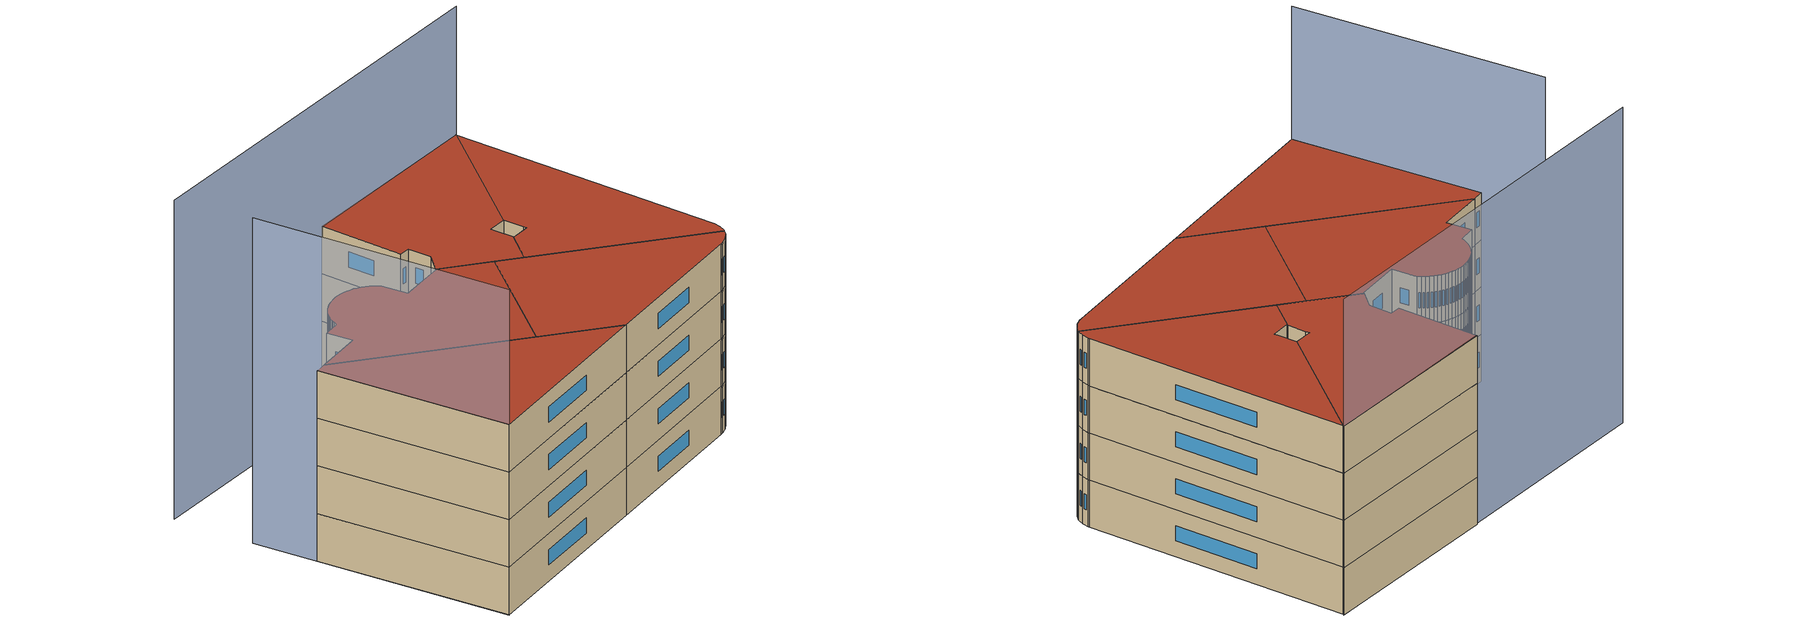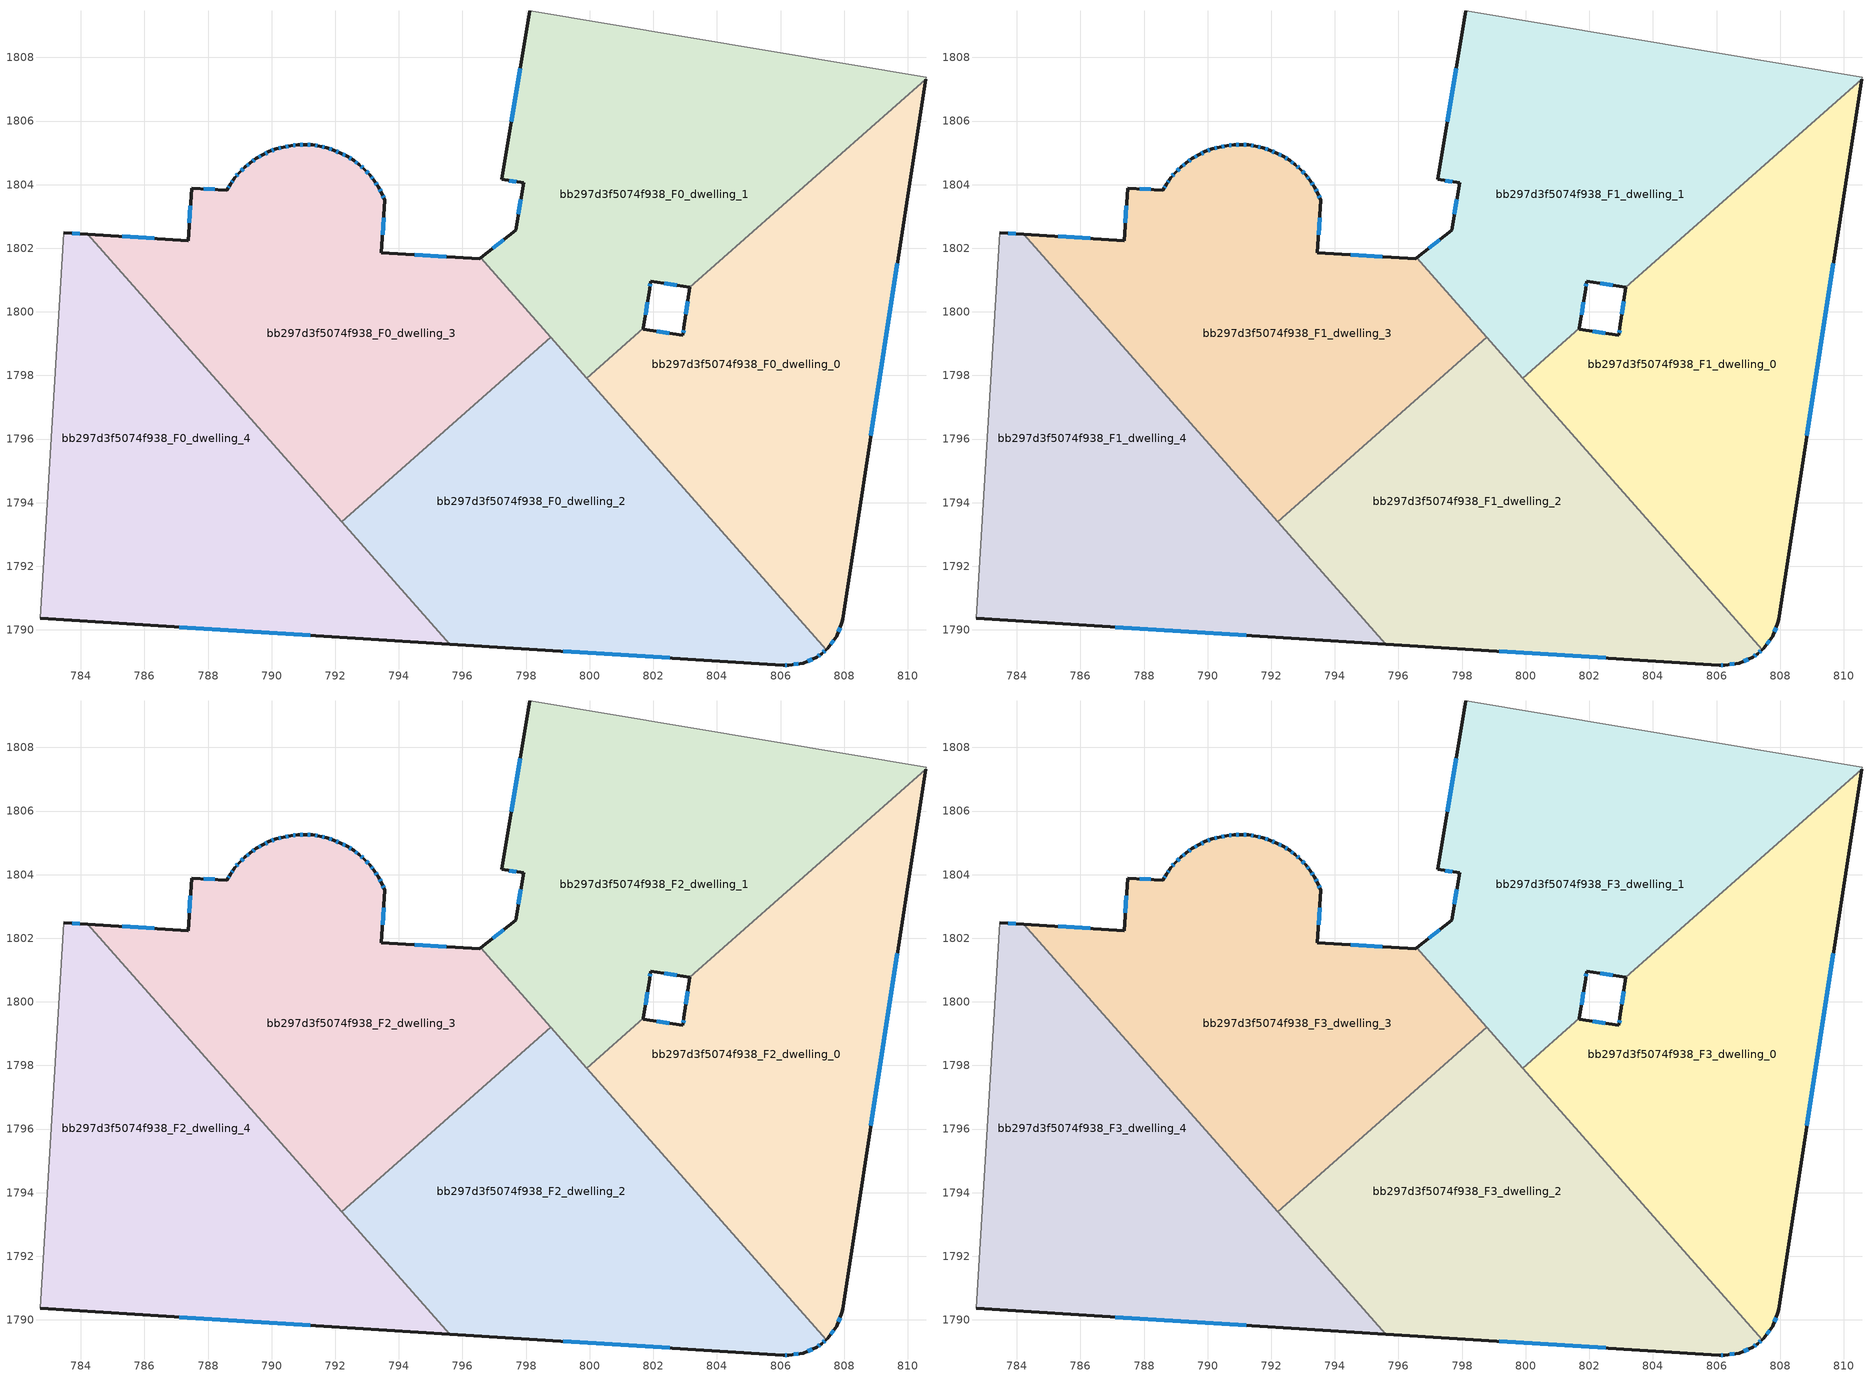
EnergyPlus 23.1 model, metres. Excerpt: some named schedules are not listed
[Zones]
bb297d3f5074f938_F0_dwelling_0
 floor ground (EU_floor_Construction): 810.56,1807.32 807.96,1790.33 807.93,1790.22 807.77,1789.79 807.49,1789.43 807.44,1789.38 799.91,1797.92 801.69,1799.49 801.68,1799.45 802.93,1799.26 802.96,1799.5 803.15,1800.78 z0
 wall outside (EU_wall_Construction): 807.44,1789.38 807.49,1789.43 807.77,1789.79 807.93,1790.22 807.96,1790.33 810.56,1807.32 / 803.15,1800.78 802.96,1799.5 802.93,1799.26 801.68,1799.45 801.69,1799.49 z0:3
 wall to bb297d3f5074f938_F0_dwelling_1 (EU_wall_Construction): 801.69,1799.49 799.91,1797.92 / 810.56,1807.32 803.15,1800.77 z0:3
 wall to bb297d3f5074f938_F0_dwelling_2 (EU_wall_Construction): 799.91,1797.92 807.44,1789.38 z0:3
 window (EU_Window_Construction): 808.84,1796.11 809.68,1801.54 / 807.82,1789.94 807.88,1790.08 / 807.59,1789.55 807.67,1789.67 / 802.5,1799.32 802.11,1799.39 / 802.95,1799.42 802.94,1799.34 / 803.09,1800.34 803.03,1799.93 z1.02:1.98
bb297d3f5074f938_F0_dwelling_1
 floor ground (EU_floor_Construction): 810.57,1807.38 810.56,1807.32 803.15,1800.78 801.92,1800.96 801.88,1800.72 801.69,1799.49 799.91,1797.92 796.58,1801.7 797.67,1802.56 797.92,1804.05 797.23,1804.17 798.12,1809.47 z0
 wall outside (EU_wall_Construction): 801.69,1799.49 801.88,1800.72 801.92,1800.96 803.15,1800.78 / 798.12,1809.47 797.23,1804.17 797.92,1804.05 797.67,1802.56 796.58,1801.7 z0:3
 wall adiabatic (EU_wall_Construction): 810.56,1807.32 810.57,1807.38 798.12,1809.47 z0:3
 wall to bb297d3f5074f938_F0_dwelling_3 (EU_wall_Construction): 796.58,1801.7 798.78,1799.2 z0:3
 wall to bb297d3f5074f938_F0_dwelling_2 (EU_wall_Construction): 798.78,1799.2 799.91,1797.92 z0:3
 window (EU_Window_Construction): 802.34,1800.9 802.73,1800.84 / 801.89,1800.8 801.91,1800.88 / 801.75,1799.91 801.82,1800.3 / 797.3,1802.27 796.95,1801.99 / 797.84,1803.54 797.76,1803.07 / 797.47,1804.13 797.69,1804.09 / 797.82,1807.66 797.53,1805.97 z1.02:1.98
bb297d3f5074f938_F0_dwelling_2
 floor ground (EU_floor_Construction): 798.78,1799.2 807.44,1789.38 807.3,1789.25 807.13,1789.14 806.71,1788.96 806.26,1788.89 806.09,1788.9 795.59,1789.55 792.2,1793.4 z0
 wall outside (EU_wall_Construction): 795.59,1789.55 806.09,1788.9 806.26,1788.89 806.71,1788.96 807.13,1789.14 807.3,1789.25 807.44,1789.38 z0:3
 wall to bb297d3f5074f938_F0_dwelling_4 (EU_wall_Construction): 792.2,1793.4 795.59,1789.55 z0:3
 wall to bb297d3f5074f938_F0_dwelling_3 (EU_wall_Construction): 798.78,1799.2 792.2,1793.4 z0:3
 window (EU_Window_Construction): 807.19,1789.18 807.24,1789.21 / 806.86,1789.02 806.99,1789.08 / 806.42,1788.91 806.56,1788.94 / 806.15,1788.89 806.2,1788.89 / 799.16,1789.33 802.52,1789.12 / 807.35,1789.3 807.39,1789.34 z1.02:1.98
bb297d3f5074f938_F0_dwelling_3
 floor ground (EU_floor_Construction): 796.58,1801.7 798.78,1799.2 792.2,1793.4 784.22,1802.44 787.38,1802.24 787.48,1803.89 788.59,1803.83 788.71,1804.02 788.81,1804.17 788.84,1804.21 788.99,1804.39 789.16,1804.55 789.33,1804.69 789.52,1804.83 789.72,1804.94 789.93,1805.04 790.15,1805.13 790.37,1805.18 790.59,1805.23 790.82,1805.25 791.05,1805.25 791.29,1805.25 791.52,1805.21 791.74,1805.16 791.96,1805.09 792.17,1804.99 792.38,1804.89 792.57,1804.77 792.76,1804.62 792.93,1804.48 793.08,1804.31 793.22,1804.12 793.36,1803.93 793.46,1803.73 793.55,1803.52 793.45,1801.87 796.54,1801.67 z0
 wall outside (EU_wall_Construction): 796.58,1801.7 796.54,1801.67 793.45,1801.87 793.55,1803.52 793.46,1803.73 793.36,1803.93 793.22,1804.12 793.08,1804.31 792.93,1804.48 792.76,1804.62 792.57,1804.77 792.38,1804.89 792.17,1804.99 791.96,1805.09 791.74,1805.16 791.52,1805.21 791.29,1805.25 791.05,1805.25 790.82,1805.25 790.59,1805.23 790.37,1805.18 790.15,1805.13 789.93,1805.04 789.72,1804.94 789.52,1804.83 789.33,1804.69 789.16,1804.55 788.99,1804.39 788.84,1804.21 788.81,1804.17 788.71,1804.02 788.59,1803.83 787.48,1803.89 787.38,1802.24 784.22,1802.44 z0:3
 wall to bb297d3f5074f938_F0_dwelling_4 (EU_wall_Construction): 784.22,1802.44 792.2,1793.4 z0:3
 window (EU_Window_Construction): 788.21,1803.85 787.86,1803.87 / 788.67,1803.96 788.63,1803.9 / 788.78,1804.12 788.74,1804.07 / 788.94,1804.33 788.89,1804.27 / 789.1,1804.5 789.05,1804.44 / 789.27,1804.65 789.22,1804.6 / 789.46,1804.78 789.4,1804.74 / 789.65,1804.9 789.59,1804.87 / 789.86,1805.01 789.79,1804.98 / 790.07,1805.1 790,1805.07 / 790.29,1805.16 790.22,1805.15 / 790.52,1805.21 790.44,1805.2 / 790.75,1805.24 790.67,1805.23 / 790.98,1805.25 790.9,1805.25 / 791.21,1805.25 791.13,1805.25 / 791.44,1805.22 791.36,1805.24 / 791.66,1805.18 791.59,1805.19 / 791.88,1805.11 791.81,1805.13 / 792.1,1805.03 792.03,1805.06 / 792.31,1804.92 792.24,1804.96 / 792.51,1804.81 792.45,1804.85 / 792.69,1804.67 792.63,1804.72 / 792.87,1804.53 792.81,1804.57 / 793.03,1804.37 792.98,1804.42 / 793.18,1804.19 793.13,1804.25 / 793.31,1804 793.27,1804.06 / 793.43,1803.8 793.39,1803.86 / 793.52,1803.59 793.49,1803.65 / 793.49,1802.43 793.52,1802.96 / 795.49,1801.74 794.5,1801.8 / 786.3,1802.31 785.3,1802.37 / 787.44,1803.33 787.41,1802.8 z1.02:1.98
bb297d3f5074f938_F0_dwelling_4
 floor ground (EU_floor_Construction): 784.22,1802.44 795.59,1789.55 782.71,1790.36 783.46,1802.49 z0
 wall outside (EU_wall_Construction): 782.71,1790.36 795.59,1789.55 / 784.22,1802.44 783.46,1802.49 z0:3
 wall adiabatic (EU_wall_Construction): 783.46,1802.49 782.71,1790.36 z0:3
 window (EU_Window_Construction): 787.1,1790.09 791.21,1789.83 / 783.97,1802.46 783.72,1802.48 z1.02:1.98
bb297d3f5074f938_F1_dwelling_0
 floor to bb297d3f5074f938_F0_dwelling_0 (EU_floor_Construction): 810.56,1807.32 807.96,1790.33 807.93,1790.22 807.76,1789.79 807.49,1789.43 807.44,1789.38 799.91,1797.92 801.69,1799.49 801.68,1799.45 802.93,1799.26 802.96,1799.5 803.15,1800.78 z3
 wall outside (EU_wall_Construction): 807.44,1789.38 807.49,1789.43 807.77,1789.79 807.93,1790.22 807.96,1790.33 810.56,1807.32 / 803.15,1800.78 802.96,1799.5 802.93,1799.26 801.68,1799.45 801.69,1799.49 z3:6
 wall to bb297d3f5074f938_F1_dwelling_1 (EU_wall_Construction): 801.69,1799.49 799.91,1797.92 / 810.56,1807.32 803.15,1800.77 z3:6
 wall to bb297d3f5074f938_F1_dwelling_2 (EU_wall_Construction): 799.91,1797.92 807.44,1789.38 z3:6
 window (EU_Window_Construction): 808.84,1796.11 809.68,1801.54 / 807.82,1789.94 807.88,1790.08 / 807.59,1789.55 807.67,1789.67 / 802.5,1799.32 802.11,1799.39 / 802.95,1799.42 802.94,1799.34 / 803.09,1800.34 803.03,1799.93 z4.02:4.98
bb297d3f5074f938_F1_dwelling_1
 floor to bb297d3f5074f938_F0_dwelling_1 (EU_floor_Construction): 810.57,1807.38 810.56,1807.32 803.15,1800.78 801.92,1800.96 801.88,1800.72 801.69,1799.49 799.91,1797.92 796.58,1801.7 797.67,1802.56 797.92,1804.05 797.23,1804.17 798.12,1809.47 z3
 wall outside (EU_wall_Construction): 801.69,1799.49 801.88,1800.72 801.92,1800.96 803.15,1800.78 / 798.12,1809.47 797.23,1804.17 797.92,1804.05 797.67,1802.56 796.58,1801.7 z3:6
 wall adiabatic (EU_wall_Construction): 810.56,1807.32 810.57,1807.38 798.12,1809.47 z3:6
 wall to bb297d3f5074f938_F1_dwelling_3 (EU_wall_Construction): 796.58,1801.7 798.78,1799.2 z3:6
 wall to bb297d3f5074f938_F1_dwelling_2 (EU_wall_Construction): 798.78,1799.2 799.91,1797.92 z3:6
 window (EU_Window_Construction): 802.34,1800.9 802.73,1800.84 / 801.89,1800.8 801.91,1800.88 / 801.75,1799.91 801.82,1800.3 / 797.3,1802.27 796.95,1801.99 / 797.84,1803.54 797.76,1803.07 / 797.47,1804.13 797.69,1804.09 / 797.82,1807.66 797.53,1805.97 z4.02:4.98
bb297d3f5074f938_F1_dwelling_2
 floor to bb297d3f5074f938_F0_dwelling_2 (EU_floor_Construction): 798.78,1799.2 807.44,1789.38 807.3,1789.25 807.13,1789.14 806.71,1788.96 806.26,1788.89 806.09,1788.9 795.59,1789.55 792.2,1793.4 z3
 wall outside (EU_wall_Construction): 795.59,1789.55 806.09,1788.9 806.26,1788.89 806.71,1788.96 807.13,1789.14 807.3,1789.25 807.44,1789.38 z3:6
 wall to bb297d3f5074f938_F1_dwelling_4 (EU_wall_Construction): 792.2,1793.4 795.59,1789.55 z3:6
 wall to bb297d3f5074f938_F1_dwelling_3 (EU_wall_Construction): 798.78,1799.2 792.2,1793.4 z3:6
 window (EU_Window_Construction): 807.19,1789.18 807.24,1789.21 / 806.86,1789.02 806.99,1789.08 / 806.42,1788.91 806.56,1788.94 / 806.15,1788.89 806.2,1788.89 / 799.16,1789.33 802.52,1789.12 / 807.35,1789.3 807.39,1789.34 z4.02:4.98
bb297d3f5074f938_F1_dwelling_3
 floor to bb297d3f5074f938_F0_dwelling_3 (EU_floor_Construction): 796.58,1801.7 798.78,1799.2 792.2,1793.4 784.22,1802.44 787.38,1802.24 787.48,1803.89 788.59,1803.83 788.71,1804.02 788.81,1804.17 788.84,1804.21 788.99,1804.39 789.16,1804.55 789.33,1804.69 789.52,1804.83 789.72,1804.94 789.93,1805.04 790.15,1805.13 790.37,1805.18 790.59,1805.23 790.82,1805.25 791.05,1805.25 791.28,1805.25 791.51,1805.21 791.74,1805.16 791.96,1805.09 792.17,1804.99 792.38,1804.89 792.57,1804.77 792.75,1804.62 792.93,1804.48 793.08,1804.31 793.22,1804.12 793.36,1803.93 793.46,1803.73 793.55,1803.52 793.45,1801.87 796.54,1801.67 z3
 wall outside (EU_wall_Construction): 796.58,1801.7 796.54,1801.67 793.45,1801.87 793.55,1803.52 793.46,1803.73 793.36,1803.93 793.22,1804.12 793.08,1804.31 792.93,1804.48 792.76,1804.62 792.57,1804.77 792.38,1804.89 792.17,1804.99 791.96,1805.09 791.74,1805.16 791.52,1805.21 791.29,1805.25 791.05,1805.25 790.82,1805.25 790.59,1805.23 790.37,1805.18 790.15,1805.13 789.93,1805.04 789.72,1804.94 789.52,1804.83 789.33,1804.69 789.16,1804.55 788.99,1804.39 788.84,1804.21 788.81,1804.17 788.71,1804.02 788.59,1803.83 787.48,1803.89 787.38,1802.24 784.22,1802.44 z3:6
 wall to bb297d3f5074f938_F1_dwelling_4 (EU_wall_Construction): 784.22,1802.44 792.2,1793.4 z3:6
 window (EU_Window_Construction): 788.21,1803.85 787.86,1803.87 / 788.67,1803.96 788.63,1803.9 / 788.78,1804.12 788.74,1804.07 / 788.94,1804.33 788.89,1804.27 / 789.1,1804.5 789.05,1804.44 / 789.27,1804.65 789.22,1804.6 / 789.46,1804.78 789.4,1804.74 / 789.65,1804.9 789.59,1804.87 / 789.86,1805.01 789.79,1804.98 / 790.07,1805.1 790,1805.07 / 790.29,1805.16 790.22,1805.15 / 790.52,1805.21 790.44,1805.2 / 790.75,1805.24 790.67,1805.23 / 790.98,1805.25 790.9,1805.25 / 791.21,1805.25 791.13,1805.25 / 791.44,1805.22 791.36,1805.24 / 791.66,1805.18 791.59,1805.19 / 791.88,1805.11 791.81,1805.13 / 792.1,1805.03 792.03,1805.06 / 792.31,1804.92 792.24,1804.96 / 792.51,1804.81 792.45,1804.85 / 792.69,1804.67 792.63,1804.72 / 792.87,1804.53 792.81,1804.57 / 793.03,1804.37 792.98,1804.42 / 793.18,1804.19 793.13,1804.25 / 793.31,1804 793.27,1804.06 / 793.43,1803.8 793.39,1803.86 / 793.52,1803.59 793.49,1803.65 / 793.49,1802.43 793.52,1802.96 / 795.49,1801.74 794.5,1801.8 / 786.3,1802.31 785.3,1802.37 / 787.44,1803.33 787.41,1802.8 z4.02:4.98
bb297d3f5074f938_F1_dwelling_4
 floor to bb297d3f5074f938_F0_dwelling_4 (EU_floor_Construction): 784.22,1802.44 795.59,1789.55 782.71,1790.36 783.46,1802.49 z3
 wall outside (EU_wall_Construction): 782.71,1790.36 795.59,1789.55 / 784.22,1802.44 783.46,1802.49 z3:6
 wall adiabatic (EU_wall_Construction): 783.46,1802.49 782.71,1790.36 z3:6
 window (EU_Window_Construction): 787.1,1790.09 791.21,1789.83 / 783.97,1802.46 783.72,1802.48 z4.02:4.98
bb297d3f5074f938_F2_dwelling_0
 floor to bb297d3f5074f938_F1_dwelling_0 (EU_floor_Construction): 810.56,1807.32 807.96,1790.33 807.93,1790.22 807.76,1789.79 807.49,1789.43 807.44,1789.38 799.91,1797.92 801.69,1799.49 801.68,1799.45 802.93,1799.26 802.96,1799.5 803.15,1800.78 z6
 wall outside (EU_wall_Construction): 807.44,1789.38 807.49,1789.43 807.77,1789.79 807.93,1790.22 807.96,1790.33 810.56,1807.32 / 803.15,1800.78 802.96,1799.5 802.93,1799.26 801.68,1799.45 801.69,1799.49 z6:9
 wall to bb297d3f5074f938_F2_dwelling_1 (EU_wall_Construction): 801.69,1799.49 799.91,1797.92 / 810.56,1807.32 803.15,1800.77 z6:9
 wall to bb297d3f5074f938_F2_dwelling_2 (EU_wall_Construction): 799.91,1797.92 807.44,1789.38 z6:9
 window (EU_Window_Construction): 808.84,1796.11 809.68,1801.54 / 807.82,1789.94 807.88,1790.08 / 807.59,1789.55 807.67,1789.67 / 802.5,1799.32 802.11,1799.39 / 802.95,1799.42 802.94,1799.34 / 803.09,1800.34 803.03,1799.93 z7.02:7.98
bb297d3f5074f938_F2_dwelling_1
 floor to bb297d3f5074f938_F1_dwelling_1 (EU_floor_Construction): 810.57,1807.38 810.56,1807.32 803.15,1800.78 801.92,1800.96 801.88,1800.72 801.69,1799.49 799.91,1797.92 796.58,1801.7 797.67,1802.56 797.92,1804.05 797.23,1804.17 798.12,1809.47 z6
 wall outside (EU_wall_Construction): 801.69,1799.49 801.88,1800.72 801.92,1800.96 803.15,1800.78 / 798.12,1809.47 797.23,1804.17 797.92,1804.05 797.67,1802.56 796.58,1801.7 z6:9
 wall adiabatic (EU_wall_Construction): 810.56,1807.32 810.57,1807.38 798.12,1809.47 z6:9
 wall to bb297d3f5074f938_F2_dwelling_3 (EU_wall_Construction): 796.58,1801.7 798.78,1799.2 z6:9
 wall to bb297d3f5074f938_F2_dwelling_2 (EU_wall_Construction): 798.78,1799.2 799.91,1797.92 z6:9
 window (EU_Window_Construction): 802.34,1800.9 802.73,1800.84 / 801.89,1800.8 801.91,1800.88 / 801.75,1799.91 801.82,1800.3 / 797.3,1802.27 796.95,1801.99 / 797.84,1803.54 797.76,1803.07 / 797.47,1804.13 797.69,1804.09 / 797.82,1807.66 797.53,1805.97 z7.02:7.98
bb297d3f5074f938_F2_dwelling_2
 floor to bb297d3f5074f938_F1_dwelling_2 (EU_floor_Construction): 798.78,1799.2 807.44,1789.38 807.3,1789.25 807.13,1789.14 806.71,1788.96 806.26,1788.89 806.09,1788.9 795.59,1789.55 792.2,1793.4 z6
 wall outside (EU_wall_Construction): 795.59,1789.55 806.09,1788.9 806.26,1788.89 806.71,1788.96 807.13,1789.14 807.3,1789.25 807.44,1789.38 z6:9
 wall to bb297d3f5074f938_F2_dwelling_4 (EU_wall_Construction): 792.2,1793.4 795.59,1789.55 z6:9
 wall to bb297d3f5074f938_F2_dwelling_3 (EU_wall_Construction): 798.78,1799.2 792.2,1793.4 z6:9
 window (EU_Window_Construction): 807.19,1789.18 807.24,1789.21 / 806.86,1789.02 806.99,1789.08 / 806.42,1788.91 806.56,1788.94 / 806.15,1788.89 806.2,1788.89 / 799.16,1789.33 802.52,1789.12 / 807.35,1789.3 807.39,1789.34 z7.02:7.98
bb297d3f5074f938_F2_dwelling_3
 floor to bb297d3f5074f938_F1_dwelling_3 (EU_floor_Construction): 796.58,1801.7 798.78,1799.2 792.2,1793.4 784.22,1802.44 787.38,1802.24 787.48,1803.89 788.59,1803.83 788.71,1804.02 788.81,1804.17 788.84,1804.21 788.99,1804.39 789.16,1804.55 789.33,1804.69 789.52,1804.83 789.72,1804.94 789.93,1805.04 790.15,1805.13 790.37,1805.18 790.59,1805.23 790.82,1805.25 791.05,1805.25 791.28,1805.25 791.51,1805.21 791.74,1805.16 791.96,1805.09 792.17,1804.99 792.38,1804.89 792.57,1804.77 792.75,1804.62 792.93,1804.48 793.08,1804.31 793.22,1804.12 793.36,1803.93 793.46,1803.73 793.55,1803.52 793.45,1801.87 796.54,1801.67 z6
 wall outside (EU_wall_Construction): 796.58,1801.7 796.54,1801.67 793.45,1801.87 793.55,1803.52 793.46,1803.73 793.36,1803.93 793.22,1804.12 793.08,1804.31 792.93,1804.48 792.76,1804.62 792.57,1804.77 792.38,1804.89 792.17,1804.99 791.96,1805.09 791.74,1805.16 791.52,1805.21 791.29,1805.25 791.05,1805.25 790.82,1805.25 790.59,1805.23 790.37,1805.18 790.15,1805.13 789.93,1805.04 789.72,1804.94 789.52,1804.83 789.33,1804.69 789.16,1804.55 788.99,1804.39 788.84,1804.21 788.81,1804.17 788.71,1804.02 788.59,1803.83 787.48,1803.89 787.38,1802.24 784.22,1802.44 z6:9
 wall to bb297d3f5074f938_F2_dwelling_4 (EU_wall_Construction): 784.22,1802.44 792.2,1793.4 z6:9
 window (EU_Window_Construction): 788.21,1803.85 787.86,1803.87 / 788.67,1803.96 788.63,1803.9 / 788.78,1804.12 788.74,1804.07 / 788.94,1804.33 788.89,1804.27 / 789.1,1804.5 789.05,1804.44 / 789.27,1804.65 789.22,1804.6 / 789.46,1804.78 789.4,1804.74 / 789.65,1804.9 789.59,1804.87 / 789.86,1805.01 789.79,1804.98 / 790.07,1805.1 790,1805.07 / 790.29,1805.16 790.22,1805.15 / 790.52,1805.21 790.44,1805.2 / 790.75,1805.24 790.67,1805.23 / 790.98,1805.25 790.9,1805.25 / 791.21,1805.25 791.13,1805.25 / 791.44,1805.22 791.36,1805.24 / 791.66,1805.18 791.59,1805.19 / 791.88,1805.11 791.81,1805.13 / 792.1,1805.03 792.03,1805.06 / 792.31,1804.92 792.24,1804.96 / 792.51,1804.81 792.45,1804.85 / 792.69,1804.67 792.63,1804.72 / 792.87,1804.53 792.81,1804.57 / 793.03,1804.37 792.98,1804.42 / 793.18,1804.19 793.13,1804.25 / 793.31,1804 793.27,1804.06 / 793.43,1803.8 793.39,1803.86 / 793.52,1803.59 793.49,1803.65 / 793.49,1802.43 793.52,1802.96 / 795.49,1801.74 794.5,1801.8 / 786.3,1802.31 785.3,1802.37 / 787.44,1803.33 787.41,1802.8 z7.02:7.98
bb297d3f5074f938_F2_dwelling_4
 floor to bb297d3f5074f938_F1_dwelling_4 (EU_floor_Construction): 784.22,1802.44 795.59,1789.55 782.71,1790.36 783.46,1802.49 z6
 wall outside (EU_wall_Construction): 782.71,1790.36 795.59,1789.55 / 784.22,1802.44 783.46,1802.49 z6:9
 wall adiabatic (EU_wall_Construction): 783.46,1802.49 782.71,1790.36 z6:9
 window (EU_Window_Construction): 787.1,1790.09 791.21,1789.83 / 783.97,1802.46 783.72,1802.48 z7.02:7.98
bb297d3f5074f938_F3_dwelling_0
 floor to bb297d3f5074f938_F2_dwelling_0 (EU_floor_Construction): 810.56,1807.32 807.96,1790.33 807.93,1790.22 807.76,1789.79 807.49,1789.43 807.44,1789.38 799.91,1797.92 801.69,1799.49 801.68,1799.45 802.93,1799.26 802.96,1799.5 803.15,1800.78 z9
 wall outside (EU_wall_Construction): 807.44,1789.38 807.49,1789.43 807.77,1789.79 807.93,1790.22 807.96,1790.33 810.56,1807.32 / 803.15,1800.78 802.96,1799.5 802.93,1799.26 801.68,1799.45 801.69,1799.49 z9:12
 wall to bb297d3f5074f938_F3_dwelling_1 (EU_wall_Construction): 801.69,1799.49 799.91,1797.92 / 810.56,1807.32 803.15,1800.77 z9:12
 wall to bb297d3f5074f938_F3_dwelling_2 (EU_wall_Construction): 799.91,1797.92 807.44,1789.38 z9:12
 window (EU_Window_Construction): 808.84,1796.11 809.68,1801.54 / 807.82,1789.94 807.88,1790.08 / 807.59,1789.55 807.67,1789.67 / 802.5,1799.32 802.11,1799.39 / 802.95,1799.42 802.94,1799.34 / 803.09,1800.34 803.03,1799.93 z10.02:10.98
 roof outside (EU_roof_Construction): 807.93,1790.22 807.96,1790.33 810.56,1807.32 803.15,1800.78 802.96,1799.5 802.93,1799.26 801.68,1799.45 801.69,1799.49 799.91,1797.92 807.44,1789.38 807.49,1789.43 807.77,1789.79 z12
bb297d3f5074f938_F3_dwelling_1
 floor to bb297d3f5074f938_F2_dwelling_1 (EU_floor_Construction): 810.57,1807.38 810.56,1807.32 803.15,1800.78 801.92,1800.96 801.88,1800.72 801.69,1799.49 799.91,1797.92 796.58,1801.7 797.67,1802.56 797.92,1804.05 797.23,1804.17 798.12,1809.47 z9
 wall outside (EU_wall_Construction): 801.69,1799.49 801.88,1800.72 801.92,1800.96 803.15,1800.78 / 798.12,1809.47 797.23,1804.17 797.92,1804.05 797.67,1802.56 796.58,1801.7 z9:12
 wall adiabatic (EU_wall_Construction): 810.56,1807.32 810.57,1807.38 798.12,1809.47 z9:12
 wall to bb297d3f5074f938_F3_dwelling_3 (EU_wall_Construction): 796.58,1801.7 798.78,1799.2 z9:12
 wall to bb297d3f5074f938_F3_dwelling_2 (EU_wall_Construction): 798.78,1799.2 799.91,1797.92 z9:12
 window (EU_Window_Construction): 802.34,1800.9 802.73,1800.84 / 801.89,1800.8 801.91,1800.88 / 801.75,1799.91 801.82,1800.3 / 797.3,1802.27 796.95,1801.99 / 797.84,1803.54 797.76,1803.07 / 797.47,1804.13 797.69,1804.09 / 797.82,1807.66 797.53,1805.97 z10.02:10.98
 roof outside (EU_roof_Construction): 803.15,1800.78 810.56,1807.32 810.57,1807.38 798.12,1809.47 797.23,1804.17 797.92,1804.05 797.67,1802.56 796.58,1801.7 799.91,1797.92 801.69,1799.49 801.88,1800.72 801.92,1800.96 z12
bb297d3f5074f938_F3_dwelling_2
 floor to bb297d3f5074f938_F2_dwelling_2 (EU_floor_Construction): 798.78,1799.2 807.44,1789.38 807.3,1789.25 807.13,1789.14 806.71,1788.96 806.26,1788.89 806.09,1788.9 795.59,1789.55 792.2,1793.4 z9
 wall outside (EU_wall_Construction): 795.59,1789.55 806.09,1788.9 806.26,1788.89 806.71,1788.96 807.13,1789.14 807.3,1789.25 807.44,1789.38 z9:12
 wall to bb297d3f5074f938_F3_dwelling_4 (EU_wall_Construction): 792.2,1793.4 795.59,1789.55 z9:12
 wall to bb297d3f5074f938_F3_dwelling_3 (EU_wall_Construction): 798.78,1799.2 792.2,1793.4 z9:12
 window (EU_Window_Construction): 807.19,1789.18 807.24,1789.21 / 806.86,1789.02 806.99,1789.08 / 806.42,1788.91 806.56,1788.94 / 806.15,1788.89 806.2,1788.89 / 799.16,1789.33 802.52,1789.12 / 807.35,1789.3 807.39,1789.34 z10.02:10.98
 roof outside (EU_roof_Construction): 807.3,1789.25 807.44,1789.38 798.78,1799.2 792.2,1793.4 795.59,1789.55 806.09,1788.9 806.26,1788.89 806.71,1788.96 807.13,1789.14 z12
bb297d3f5074f938_F3_dwelling_3
 floor to bb297d3f5074f938_F2_dwelling_3 (EU_floor_Construction): 796.58,1801.7 798.78,1799.2 792.2,1793.4 784.22,1802.44 787.38,1802.24 787.48,1803.89 788.59,1803.83 788.71,1804.02 788.81,1804.17 788.84,1804.21 788.99,1804.39 789.16,1804.55 789.33,1804.69 789.52,1804.83 789.72,1804.94 789.93,1805.04 790.15,1805.13 790.37,1805.18 790.59,1805.23 790.82,1805.25 791.05,1805.25 791.28,1805.25 791.51,1805.21 791.74,1805.16 791.96,1805.09 792.17,1804.99 792.38,1804.89 792.57,1804.77 792.75,1804.62 792.93,1804.48 793.08,1804.31 793.22,1804.12 793.36,1803.93 793.46,1803.73 793.55,1803.52 793.45,1801.87 796.54,1801.67 z9
 wall outside (EU_wall_Construction): 796.58,1801.7 796.54,1801.67 793.45,1801.87 793.55,1803.52 793.46,1803.73 793.36,1803.93 793.22,1804.12 793.08,1804.31 792.93,1804.48 792.76,1804.62 792.57,1804.77 792.38,1804.89 792.17,1804.99 791.96,1805.09 791.74,1805.16 791.52,1805.21 791.29,1805.25 791.05,1805.25 790.82,1805.25 790.59,1805.23 790.37,1805.18 790.15,1805.13 789.93,1805.04 789.72,1804.94 789.52,1804.83 789.33,1804.69 789.16,1804.55 788.99,1804.39 788.84,1804.21 788.81,1804.17 788.71,1804.02 788.59,1803.83 787.48,1803.89 787.38,1802.24 784.22,1802.44 z9:12
 wall to bb297d3f5074f938_F3_dwelling_4 (EU_wall_Construction): 784.22,1802.44 792.2,1793.4 z9:12
 window (EU_Window_Construction): 788.21,1803.85 787.86,1803.87 / 788.67,1803.96 788.63,1803.9 / 788.78,1804.12 788.74,1804.07 / 788.94,1804.33 788.89,1804.27 / 789.1,1804.5 789.05,1804.44 / 789.27,1804.65 789.22,1804.6 / 789.46,1804.78 789.4,1804.74 / 789.65,1804.9 789.59,1804.87 / 789.86,1805.01 789.79,1804.98 / 790.07,1805.1 790,1805.07 / 790.29,1805.16 790.22,1805.15 / 790.52,1805.21 790.44,1805.2 / 790.75,1805.24 790.67,1805.23 / 790.98,1805.25 790.9,1805.25 / 791.21,1805.25 791.13,1805.25 / 791.44,1805.22 791.36,1805.24 / 791.66,1805.18 791.59,1805.19 / 791.88,1805.11 791.81,1805.13 / 792.1,1805.03 792.03,1805.06 / 792.31,1804.92 792.24,1804.96 / 792.51,1804.81 792.45,1804.85 / 792.69,1804.67 792.63,1804.72 / 792.87,1804.53 792.81,1804.57 / 793.03,1804.37 792.98,1804.42 / 793.18,1804.19 793.13,1804.25 / 793.31,1804 793.27,1804.06 / 793.43,1803.8 793.39,1803.86 / 793.52,1803.59 793.49,1803.65 / 793.49,1802.43 793.52,1802.96 / 795.49,1801.74 794.5,1801.8 / 786.3,1802.31 785.3,1802.37 / 787.44,1803.33 787.41,1802.8 z10.02:10.98
 roof outside (EU_roof_Construction): 798.78,1799.2 796.58,1801.7 796.54,1801.67 793.45,1801.87 793.55,1803.52 793.46,1803.73 793.36,1803.93 793.22,1804.12 793.08,1804.31 792.93,1804.48 792.76,1804.62 792.57,1804.77 792.38,1804.89 792.17,1804.99 791.96,1805.09 791.74,1805.16 791.52,1805.21 791.29,1805.25 791.05,1805.25 790.82,1805.25 790.59,1805.23 790.37,1805.18 790.15,1805.13 789.93,1805.04 789.72,1804.94 789.52,1804.83 789.33,1804.69 789.16,1804.55 788.99,1804.39 788.84,1804.21 788.81,1804.17 788.71,1804.02 788.59,1803.83 787.48,1803.89 787.38,1802.24 784.22,1802.44 792.2,1793.4 z12
bb297d3f5074f938_F3_dwelling_4
 floor to bb297d3f5074f938_F2_dwelling_4 (EU_floor_Construction): 784.22,1802.44 795.59,1789.55 782.71,1790.36 783.46,1802.49 z9
 wall outside (EU_wall_Construction): 782.71,1790.36 795.59,1789.55 / 784.22,1802.44 783.46,1802.49 z9:12
 wall adiabatic (EU_wall_Construction): 783.46,1802.49 782.71,1790.36 z9:12
 window (EU_Window_Construction): 787.1,1790.09 791.21,1789.83 / 783.97,1802.46 783.72,1802.48 z10.02:10.98
 roof outside (EU_roof_Construction): 795.59,1789.55 784.22,1802.44 783.46,1802.49 782.71,1790.36 z12
shading: 783.72,1806.56 782.71,1790.36 z0:20.5; 810.62,1807.38 784.2,1811.62 z0:20.1
[Building]
EU S2 Campaign: North Axis=0; Terrain=City; Solar Distribution=FullExterior
[Site:Location]
Vienna: Latitude=48; Longitude=16.5; Time Zone=1; Elevation=183
[SizingPeriod:WeatherFileDays]
AnnualSizingPeriod: Begin Month=1; Begin Day of Month=1; End Month=12; End Day of Month=31; Day of Week for Start Day=Monday; Use Weather File Daylight Saving Period=No; Use Weather File Rain and Snow Indicators=No
[MATERIAL]
EU_InternalMass_Material: Roughness=MediumRough; Thickness=0.1; Conductivity=1; Density=1800; Specific Heat=900; Thermal Absorptance=0.9; Solar Absorptance=0.7; Visible Absorptance=0.7
[MATERIAL:NOMASS] Roughness=MediumRough; Thermal Absorptance=0.9; Solar Absorptance=0.7; Visible Absorptance=0.7
Name | Thermal Resistance
EU_wall_NoMass | 0.942466
EU_roof_NoMass | 0.551687
EU_floor_NoMass | 0.66527
[WINDOWMATERIAL:SIMPLEGLAZINGSYSTEM]
EU_Window_SimpleGlazing: UFactor=2.03367; Solar Heat Gain Coefficient=0.65; Visible Transmittance=0.65
[CONSTRUCTION]
EU_wall_Construction: EU_wall_NoMass
EU_roof_Construction: EU_roof_NoMass
EU_floor_Construction: EU_floor_NoMass
EU_Window_Construction: EU_Window_SimpleGlazing
EU_InternalMass_Construction: EU_InternalMass_Material
[ZONE] Type=1; Multiplier=1; Ceiling Height=autocalculate; Floor Area=autocalculate; Part of Total Floor Area=Yes
Name | Volume
bb297d3f5074f938_F0_dwelling_0 | 249.139
bb297d3f5074f938_F1_dwelling_0; bb297d3f5074f938_F2_dwelling_0; bb297d3f5074f938_F3_dwelling_0 | 249.136
bb297d3f5074f938_F0_dwelling_1; bb297d3f5074f938_F1_dwelling_1; bb297d3f5074f938_F2_dwelling_1; bb297d3f5074f938_F3_dwelling_1 | 249.144
bb297d3f5074f938_F0_dwelling_2; bb297d3f5074f938_F1_dwelling_2; bb297d3f5074f938_F2_dwelling_2; bb297d3f5074f938_F3_dwelling_2 | 249.155
bb297d3f5074f938_F0_dwelling_3 | 249.141
bb297d3f5074f938_F1_dwelling_3; bb297d3f5074f938_F2_dwelling_3; bb297d3f5074f938_F3_dwelling_3 | 249.143
bb297d3f5074f938_F0_dwelling_4; bb297d3f5074f938_F1_dwelling_4; bb297d3f5074f938_F2_dwelling_4; bb297d3f5074f938_F3_dwelling_4 | 249.1
[INTERNALMASS] Construction=EU_InternalMass_Construction
Name | Zone or ZoneList | Surface Area
bb297d3f5074f938_F0_dwelling_0_EU_InternalMass | bb297d3f5074f938_F0_dwelling_0 | 83.0487
bb297d3f5074f938_F0_dwelling_1_EU_InternalMass | bb297d3f5074f938_F0_dwelling_1 | 83.0491
bb297d3f5074f938_F0_dwelling_2_EU_InternalMass | bb297d3f5074f938_F0_dwelling_2 | 83.0523
bb297d3f5074f938_F0_dwelling_3_EU_InternalMass | bb297d3f5074f938_F0_dwelling_3 | 83.0477
bb297d3f5074f938_F0_dwelling_4_EU_InternalMass | bb297d3f5074f938_F0_dwelling_4 | 83.033
bb297d3f5074f938_F1_dwelling_0_EU_InternalMass | bb297d3f5074f938_F1_dwelling_0 | 83.0487
bb297d3f5074f938_F1_dwelling_1_EU_InternalMass | bb297d3f5074f938_F1_dwelling_1 | 83.0491
bb297d3f5074f938_F1_dwelling_2_EU_InternalMass | bb297d3f5074f938_F1_dwelling_2 | 83.0523
bb297d3f5074f938_F1_dwelling_3_EU_InternalMass | bb297d3f5074f938_F1_dwelling_3 | 83.0477
bb297d3f5074f938_F1_dwelling_4_EU_InternalMass | bb297d3f5074f938_F1_dwelling_4 | 83.033
bb297d3f5074f938_F2_dwelling_0_EU_InternalMass | bb297d3f5074f938_F2_dwelling_0 | 83.0487
bb297d3f5074f938_F2_dwelling_1_EU_InternalMass | bb297d3f5074f938_F2_dwelling_1 | 83.0491
bb297d3f5074f938_F2_dwelling_2_EU_InternalMass | bb297d3f5074f938_F2_dwelling_2 | 83.0523
bb297d3f5074f938_F2_dwelling_3_EU_InternalMass | bb297d3f5074f938_F2_dwelling_3 | 83.0477
bb297d3f5074f938_F2_dwelling_4_EU_InternalMass | bb297d3f5074f938_F2_dwelling_4 | 83.033
bb297d3f5074f938_F3_dwelling_0_EU_InternalMass | bb297d3f5074f938_F3_dwelling_0 | 83.0487
bb297d3f5074f938_F3_dwelling_1_EU_InternalMass | bb297d3f5074f938_F3_dwelling_1 | 83.0491
bb297d3f5074f938_F3_dwelling_2_EU_InternalMass | bb297d3f5074f938_F3_dwelling_2 | 83.0523
bb297d3f5074f938_F3_dwelling_3_EU_InternalMass | bb297d3f5074f938_F3_dwelling_3 | 83.0477
bb297d3f5074f938_F3_dwelling_4_EU_InternalMass | bb297d3f5074f938_F3_dwelling_4 | 83.033
[OTHEREQUIPMENT] Fuel Type=Electricity; Design Level Calculation Method=Watts/Area; Power per Zone Floor Area=1; Fraction Latent=0; Fraction Radiant=0; Fraction Lost=0; Carbon Dioxide Generation Rate=0; EndUse Subcategory=EU_Step8_InternalGains
Name | Zone or ZoneList or Space or SpaceList | Schedule
EU_Step8_InternalGain_bb297d3f5074f938_F0_dwelling_0_f000 | bb297d3f5074f938_F0_dwelling_0 | EU_Step8_GainSchedule_bb297d3f5074f938_F0_dwelling_0_f000
EU_Step8_InternalGain_bb297d3f5074f938_F0_dwelling_1_f000 | bb297d3f5074f938_F0_dwelling_1 | EU_Step8_GainSchedule_bb297d3f5074f938_F0_dwelling_1_f000
EU_Step8_InternalGain_bb297d3f5074f938_F0_dwelling_2_f000 | bb297d3f5074f938_F0_dwelling_2 | EU_Step8_GainSchedule_bb297d3f5074f938_F0_dwelling_2_f000
EU_Step8_InternalGain_bb297d3f5074f938_F0_dwelling_3_f000 | bb297d3f5074f938_F0_dwelling_3 | EU_Step8_GainSchedule_bb297d3f5074f938_F0_dwelling_3_f000
EU_Step8_InternalGain_bb297d3f5074f938_F0_dwelling_4_f000 | bb297d3f5074f938_F0_dwelling_4 | EU_Step8_GainSchedule_bb297d3f5074f938_F0_dwelling_4_f000
EU_Step8_InternalGain_bb297d3f5074f938_F1_dwelling_0_f000 | bb297d3f5074f938_F1_dwelling_0 | EU_Step8_GainSchedule_bb297d3f5074f938_F1_dwelling_0_f000
EU_Step8_InternalGain_bb297d3f5074f938_F1_dwelling_1_f000 | bb297d3f5074f938_F1_dwelling_1 | EU_Step8_GainSchedule_bb297d3f5074f938_F1_dwelling_1_f000
EU_Step8_InternalGain_bb297d3f5074f938_F1_dwelling_2_f000 | bb297d3f5074f938_F1_dwelling_2 | EU_Step8_GainSchedule_bb297d3f5074f938_F1_dwelling_2_f000
EU_Step8_InternalGain_bb297d3f5074f938_F1_dwelling_3_f000 | bb297d3f5074f938_F1_dwelling_3 | EU_Step8_GainSchedule_bb297d3f5074f938_F1_dwelling_3_f000
EU_Step8_InternalGain_bb297d3f5074f938_F1_dwelling_4_f000 | bb297d3f5074f938_F1_dwelling_4 | EU_Step8_GainSchedule_bb297d3f5074f938_F1_dwelling_4_f000
EU_Step8_InternalGain_bb297d3f5074f938_F2_dwelling_0_f000 | bb297d3f5074f938_F2_dwelling_0 | EU_Step8_GainSchedule_bb297d3f5074f938_F2_dwelling_0_f000
EU_Step8_InternalGain_bb297d3f5074f938_F2_dwelling_1_f000 | bb297d3f5074f938_F2_dwelling_1 | EU_Step8_GainSchedule_bb297d3f5074f938_F2_dwelling_1_f000
EU_Step8_InternalGain_bb297d3f5074f938_F2_dwelling_2_f000 | bb297d3f5074f938_F2_dwelling_2 | EU_Step8_GainSchedule_bb297d3f5074f938_F2_dwelling_2_f000
EU_Step8_InternalGain_bb297d3f5074f938_F2_dwelling_3_f000 | bb297d3f5074f938_F2_dwelling_3 | EU_Step8_GainSchedule_bb297d3f5074f938_F2_dwelling_3_f000
EU_Step8_InternalGain_bb297d3f5074f938_F2_dwelling_4_f000 | bb297d3f5074f938_F2_dwelling_4 | EU_Step8_GainSchedule_bb297d3f5074f938_F2_dwelling_4_f000
EU_Step8_InternalGain_bb297d3f5074f938_F3_dwelling_0_f000 | bb297d3f5074f938_F3_dwelling_0 | EU_Step8_GainSchedule_bb297d3f5074f938_F3_dwelling_0_f000
EU_Step8_InternalGain_bb297d3f5074f938_F3_dwelling_1_f000 | bb297d3f5074f938_F3_dwelling_1 | EU_Step8_GainSchedule_bb297d3f5074f938_F3_dwelling_1_f000
EU_Step8_InternalGain_bb297d3f5074f938_F3_dwelling_2_f000 | bb297d3f5074f938_F3_dwelling_2 | EU_Step8_GainSchedule_bb297d3f5074f938_F3_dwelling_2_f000
EU_Step8_InternalGain_bb297d3f5074f938_F3_dwelling_3_f000 | bb297d3f5074f938_F3_dwelling_3 | EU_Step8_GainSchedule_bb297d3f5074f938_F3_dwelling_3_f000
EU_Step8_InternalGain_bb297d3f5074f938_F3_dwelling_4_f000 | bb297d3f5074f938_F3_dwelling_4 | EU_Step8_GainSchedule_bb297d3f5074f938_F3_dwelling_4_f000
[ZONEVENTILATION:DESIGNFLOWRATE] Schedule=EU_AlwaysOn; Design Flow Rate Calculation Method=AirChanges/Hour; Air Changes per Hour=0.530523; Ventilation Type=Natural; Fan Pressure Rise=0; Fan Total Efficiency=1; Constant Term Coefficient=1; Temperature Term Coefficient=0; Velocity Term Coefficient=0; Velocity Squared Term Coefficient=0; Minimum Indoor Temperature=-100; Maximum Indoor Temperature=100; Delta Temperature=-100; Minimum Outdoor Temperature=-100; Maximum Outdoor Temperature=100; Maximum Wind Speed=40
Name | Zone or ZoneList or Space or SpaceList
EU_ConstantAir_bb297d3f5074f938_F0_dwelling_0 | bb297d3f5074f938_F0_dwelling_0
EU_ConstantAir_bb297d3f5074f938_F0_dwelling_1 | bb297d3f5074f938_F0_dwelling_1
EU_ConstantAir_bb297d3f5074f938_F0_dwelling_2 | bb297d3f5074f938_F0_dwelling_2
EU_ConstantAir_bb297d3f5074f938_F0_dwelling_3 | bb297d3f5074f938_F0_dwelling_3
EU_ConstantAir_bb297d3f5074f938_F0_dwelling_4 | bb297d3f5074f938_F0_dwelling_4
EU_ConstantAir_bb297d3f5074f938_F1_dwelling_0 | bb297d3f5074f938_F1_dwelling_0
EU_ConstantAir_bb297d3f5074f938_F1_dwelling_1 | bb297d3f5074f938_F1_dwelling_1
EU_ConstantAir_bb297d3f5074f938_F1_dwelling_2 | bb297d3f5074f938_F1_dwelling_2
EU_ConstantAir_bb297d3f5074f938_F1_dwelling_3 | bb297d3f5074f938_F1_dwelling_3
EU_ConstantAir_bb297d3f5074f938_F1_dwelling_4 | bb297d3f5074f938_F1_dwelling_4
EU_ConstantAir_bb297d3f5074f938_F2_dwelling_0 | bb297d3f5074f938_F2_dwelling_0
EU_ConstantAir_bb297d3f5074f938_F2_dwelling_1 | bb297d3f5074f938_F2_dwelling_1
EU_ConstantAir_bb297d3f5074f938_F2_dwelling_2 | bb297d3f5074f938_F2_dwelling_2
EU_ConstantAir_bb297d3f5074f938_F2_dwelling_3 | bb297d3f5074f938_F2_dwelling_3
EU_ConstantAir_bb297d3f5074f938_F2_dwelling_4 | bb297d3f5074f938_F2_dwelling_4
EU_ConstantAir_bb297d3f5074f938_F3_dwelling_0 | bb297d3f5074f938_F3_dwelling_0
EU_ConstantAir_bb297d3f5074f938_F3_dwelling_1 | bb297d3f5074f938_F3_dwelling_1
EU_ConstantAir_bb297d3f5074f938_F3_dwelling_2 | bb297d3f5074f938_F3_dwelling_2
EU_ConstantAir_bb297d3f5074f938_F3_dwelling_3 | bb297d3f5074f938_F3_dwelling_3
EU_ConstantAir_bb297d3f5074f938_F3_dwelling_4 | bb297d3f5074f938_F3_dwelling_4
[HVACTEMPLATE:THERMOSTAT] Constant Heating Setpoint=20; Constant Cooling Setpoint=50
EU_HeatOnly_bb297d3f5074f938_F0_dwelling_0; EU_HeatOnly_bb297d3f5074f938_F0_dwelling_1; EU_HeatOnly_bb297d3f5074f938_F0_dwelling_2; EU_HeatOnly_bb297d3f5074f938_F0_dwelling_3; EU_HeatOnly_bb297d3f5074f938_F0_dwelling_4; EU_HeatOnly_bb297d3f5074f938_F1_dwelling_0; EU_HeatOnly_bb297d3f5074f938_F1_dwelling_1; EU_HeatOnly_bb297d3f5074f938_F1_dwelling_2; EU_HeatOnly_bb297d3f5074f938_F1_dwelling_3; EU_HeatOnly_bb297d3f5074f938_F1_dwelling_4; EU_HeatOnly_bb297d3f5074f938_F2_dwelling_0; EU_HeatOnly_bb297d3f5074f938_F2_dwelling_1; EU_HeatOnly_bb297d3f5074f938_F2_dwelling_2; EU_HeatOnly_bb297d3f5074f938_F2_dwelling_3; EU_HeatOnly_bb297d3f5074f938_F2_dwelling_4; EU_HeatOnly_bb297d3f5074f938_F3_dwelling_0; EU_HeatOnly_bb297d3f5074f938_F3_dwelling_1; EU_HeatOnly_bb297d3f5074f938_F3_dwelling_2; EU_HeatOnly_bb297d3f5074f938_F3_dwelling_3; EU_HeatOnly_bb297d3f5074f938_F3_dwelling_4
[HVACTEMPLATE:ZONE:IDEALLOADSAIRSYSTEM] System Availability Schedule=EU_AlwaysOn; Maximum Heating Supply Air Temperature=50; Minimum Cooling Supply Air Temperature=13; Maximum Heating Supply Air Humidity Ratio=0.0156; Minimum Cooling Supply Air Humidity Ratio=0.0077; Heating Limit=NoLimit; Cooling Limit=NoLimit; Heating Availability Schedule=EU_AlwaysOn; Cooling Availability Schedule=EU_CoolingOff; Dehumidification Control Type=ConstantSensibleHeatRatio; Cooling Sensible Heat Ratio=0.7; Dehumidification Setpoint=60; Humidification Control Type=None; Humidification Setpoint=30; Outdoor Air Method=None; Outdoor Air Flow Rate per Person=0.00944; Outdoor Air Flow Rate per Zone Floor Area=0; Outdoor Air Flow Rate per Zone=0; Demand Controlled Ventilation Type=None; Outdoor Air Economizer Type=NoEconomizer; Heat Recovery Type=None; Sensible Heat Recovery Effectiveness=0.7; Latent Heat Recovery Effectiveness=0.65
Name | Template Thermostat
bb297d3f5074f938_F0_dwelling_0 | EU_HeatOnly_bb297d3f5074f938_F0_dwelling_0
bb297d3f5074f938_F0_dwelling_1 | EU_HeatOnly_bb297d3f5074f938_F0_dwelling_1
bb297d3f5074f938_F0_dwelling_2 | EU_HeatOnly_bb297d3f5074f938_F0_dwelling_2
bb297d3f5074f938_F0_dwelling_3 | EU_HeatOnly_bb297d3f5074f938_F0_dwelling_3
bb297d3f5074f938_F0_dwelling_4 | EU_HeatOnly_bb297d3f5074f938_F0_dwelling_4
bb297d3f5074f938_F1_dwelling_0 | EU_HeatOnly_bb297d3f5074f938_F1_dwelling_0
bb297d3f5074f938_F1_dwelling_1 | EU_HeatOnly_bb297d3f5074f938_F1_dwelling_1
bb297d3f5074f938_F1_dwelling_2 | EU_HeatOnly_bb297d3f5074f938_F1_dwelling_2
bb297d3f5074f938_F1_dwelling_3 | EU_HeatOnly_bb297d3f5074f938_F1_dwelling_3
bb297d3f5074f938_F1_dwelling_4 | EU_HeatOnly_bb297d3f5074f938_F1_dwelling_4
bb297d3f5074f938_F2_dwelling_0 | EU_HeatOnly_bb297d3f5074f938_F2_dwelling_0
bb297d3f5074f938_F2_dwelling_1 | EU_HeatOnly_bb297d3f5074f938_F2_dwelling_1
bb297d3f5074f938_F2_dwelling_2 | EU_HeatOnly_bb297d3f5074f938_F2_dwelling_2
bb297d3f5074f938_F2_dwelling_3 | EU_HeatOnly_bb297d3f5074f938_F2_dwelling_3
bb297d3f5074f938_F2_dwelling_4 | EU_HeatOnly_bb297d3f5074f938_F2_dwelling_4
bb297d3f5074f938_F3_dwelling_0 | EU_HeatOnly_bb297d3f5074f938_F3_dwelling_0
bb297d3f5074f938_F3_dwelling_1 | EU_HeatOnly_bb297d3f5074f938_F3_dwelling_1
bb297d3f5074f938_F3_dwelling_2 | EU_HeatOnly_bb297d3f5074f938_F3_dwelling_2
bb297d3f5074f938_F3_dwelling_3 | EU_HeatOnly_bb297d3f5074f938_F3_dwelling_3
bb297d3f5074f938_F3_dwelling_4 | EU_HeatOnly_bb297d3f5074f938_F3_dwelling_4
[SIZING:ZONE] Zone Cooling Design Supply Air Temperature Input Method=SupplyAirTemperature; Zone Cooling Design Supply Air Temperature=13; Zone Heating Design Supply Air Temperature Input Method=SupplyAirTemperature; Zone Heating Design Supply Air Temperature=50; Zone Cooling Design Supply Air Humidity Ratio=0.008; Zone Heating Design Supply Air Humidity Ratio=0.008; Cooling Design Air Flow Method=DesignDay; Cooling Design Air Flow Rate=0; Cooling Minimum Air Flow per Zone Floor Area=0.000762; Cooling Minimum Air Flow=0; Cooling Minimum Air Flow Fraction=0.2; Heating Design Air Flow Method=DesignDay; Heating Design Air Flow Rate=0; Heating Maximum Air Flow per Zone Floor Area=0.002032; Heating Maximum Air Flow=0.141576; Heating Maximum Air Flow Fraction=0.3; Account for Dedicated Outdoor Air System=No; Dedicated Outdoor Air System Control Strategy=NeutralSupplyAir; Dedicated Outdoor Air Low Setpoint Temperature for Design=autosize; Dedicated Outdoor Air High Setpoint Temperature for Design=autosize; Zone Load Sizing Method=Sensible Load Only No Latent Load; Zone Latent Cooling Design Supply Air Humidity Ratio Input Method=HumidityRatioDifference; Zone Cooling Design Supply Air Humidity Ratio Difference=0.005; Zone Latent Heating Design Supply Air Humidity Ratio Input Method=HumidityRatioDifference; Zone Humidification Design Supply Air Humidity Ratio Difference=0.005
bb297d3f5074f938_F0_dwelling_0; bb297d3f5074f938_F0_dwelling_1; bb297d3f5074f938_F0_dwelling_2; bb297d3f5074f938_F0_dwelling_3; bb297d3f5074f938_F0_dwelling_4; bb297d3f5074f938_F1_dwelling_0; bb297d3f5074f938_F1_dwelling_1; bb297d3f5074f938_F1_dwelling_2; bb297d3f5074f938_F1_dwelling_3; bb297d3f5074f938_F1_dwelling_4; bb297d3f5074f938_F2_dwelling_0; bb297d3f5074f938_F2_dwelling_1; bb297d3f5074f938_F2_dwelling_2; bb297d3f5074f938_F2_dwelling_3; bb297d3f5074f938_F2_dwelling_4; bb297d3f5074f938_F3_dwelling_0; bb297d3f5074f938_F3_dwelling_1; bb297d3f5074f938_F3_dwelling_2; bb297d3f5074f938_F3_dwelling_3; bb297d3f5074f938_F3_dwelling_4
[SCHEDULE:FILE] Column Number=1; Rows to Skip at Top=0; Number of Hours of Data=8760; Column Separator=Comma; Interpolate to Timestep=No; Minutes per Item=60; Adjust Schedule for Daylight Savings=Yes
Name | File
EU_Step8_GainSchedule_bb297d3f5074f938_F0_dwelling_0_f000 | ../../schedules/bb297d3f5074f938/bb297d3f5074f938_F0_dwelling_0_f000_gain.csv
EU_Step8_GainSchedule_bb297d3f5074f938_F0_dwelling_1_f000 | ../../schedules/bb297d3f5074f938/bb297d3f5074f938_F0_dwelling_1_f000_gain.csv
EU_Step8_GainSchedule_bb297d3f5074f938_F0_dwelling_2_f000 | ../../schedules/bb297d3f5074f938/bb297d3f5074f938_F0_dwelling_2_f000_gain.csv
EU_Step8_GainSchedule_bb297d3f5074f938_F0_dwelling_3_f000 | ../../schedules/bb297d3f5074f938/bb297d3f5074f938_F0_dwelling_3_f000_gain.csv
EU_Step8_GainSchedule_bb297d3f5074f938_F0_dwelling_4_f000 | ../../schedules/bb297d3f5074f938/bb297d3f5074f938_F0_dwelling_4_f000_gain.csv
EU_Step8_GainSchedule_bb297d3f5074f938_F1_dwelling_0_f000 | ../../schedules/bb297d3f5074f938/bb297d3f5074f938_F1_dwelling_0_f000_gain.csv
EU_Step8_GainSchedule_bb297d3f5074f938_F1_dwelling_1_f000 | ../../schedules/bb297d3f5074f938/bb297d3f5074f938_F1_dwelling_1_f000_gain.csv
EU_Step8_GainSchedule_bb297d3f5074f938_F1_dwelling_2_f000 | ../../schedules/bb297d3f5074f938/bb297d3f5074f938_F1_dwelling_2_f000_gain.csv
EU_Step8_GainSchedule_bb297d3f5074f938_F1_dwelling_3_f000 | ../../schedules/bb297d3f5074f938/bb297d3f5074f938_F1_dwelling_3_f000_gain.csv
EU_Step8_GainSchedule_bb297d3f5074f938_F1_dwelling_4_f000 | ../../schedules/bb297d3f5074f938/bb297d3f5074f938_F1_dwelling_4_f000_gain.csv
EU_Step8_GainSchedule_bb297d3f5074f938_F2_dwelling_0_f000 | ../../schedules/bb297d3f5074f938/bb297d3f5074f938_F2_dwelling_0_f000_gain.csv
EU_Step8_GainSchedule_bb297d3f5074f938_F2_dwelling_1_f000 | ../../schedules/bb297d3f5074f938/bb297d3f5074f938_F2_dwelling_1_f000_gain.csv
EU_Step8_GainSchedule_bb297d3f5074f938_F2_dwelling_2_f000 | ../../schedules/bb297d3f5074f938/bb297d3f5074f938_F2_dwelling_2_f000_gain.csv
EU_Step8_GainSchedule_bb297d3f5074f938_F2_dwelling_3_f000 | ../../schedules/bb297d3f5074f938/bb297d3f5074f938_F2_dwelling_3_f000_gain.csv
EU_Step8_GainSchedule_bb297d3f5074f938_F2_dwelling_4_f000 | ../../schedules/bb297d3f5074f938/bb297d3f5074f938_F2_dwelling_4_f000_gain.csv
EU_Step8_GainSchedule_bb297d3f5074f938_F3_dwelling_0_f000 | ../../schedules/bb297d3f5074f938/bb297d3f5074f938_F3_dwelling_0_f000_gain.csv
EU_Step8_GainSchedule_bb297d3f5074f938_F3_dwelling_1_f000 | ../../schedules/bb297d3f5074f938/bb297d3f5074f938_F3_dwelling_1_f000_gain.csv
EU_Step8_GainSchedule_bb297d3f5074f938_F3_dwelling_2_f000 | ../../schedules/bb297d3f5074f938/bb297d3f5074f938_F3_dwelling_2_f000_gain.csv
EU_Step8_GainSchedule_bb297d3f5074f938_F3_dwelling_3_f000 | ../../schedules/bb297d3f5074f938/bb297d3f5074f938_F3_dwelling_3_f000_gain.csv
EU_Step8_GainSchedule_bb297d3f5074f938_F3_dwelling_4_f000 | ../../schedules/bb297d3f5074f938/bb297d3f5074f938_F3_dwelling_4_f000_gain.csv
